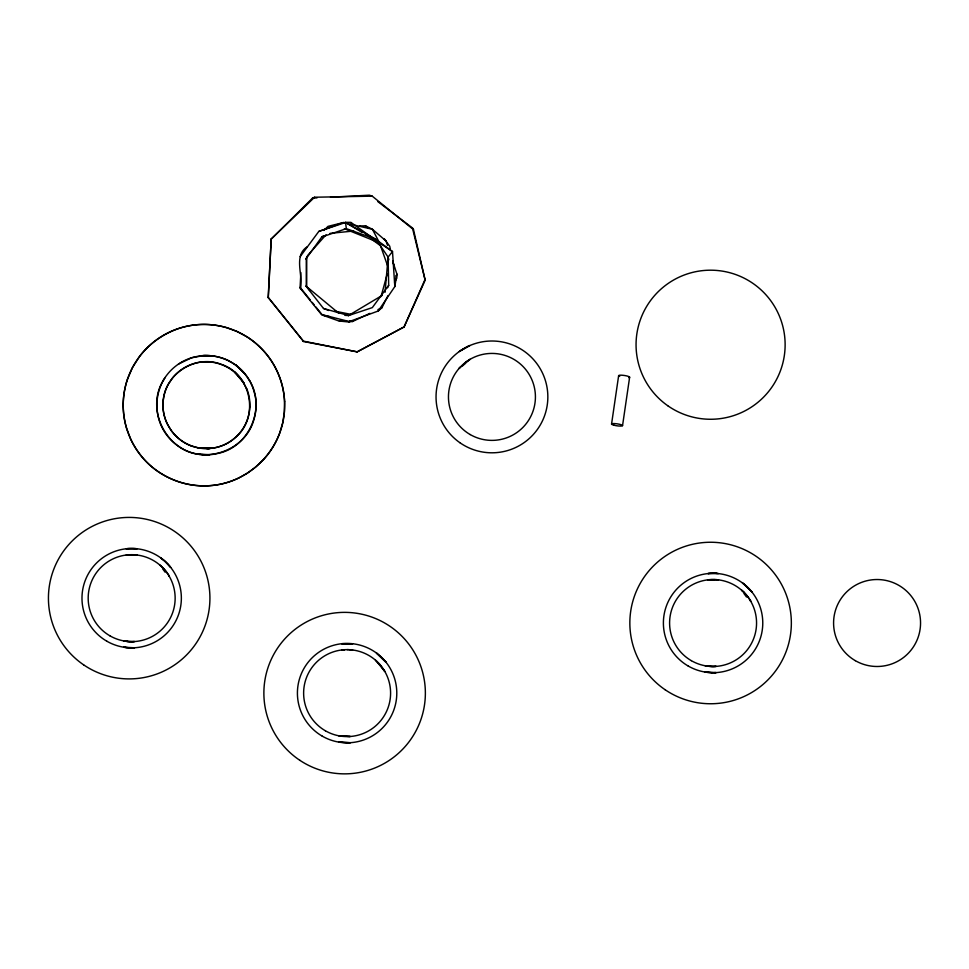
<?xml version="1.0" encoding="UTF-8"?>
<svg xmlns="http://www.w3.org/2000/svg" width="969" height="969" viewBox="0 0 969 969"><rect width="100%" height="100%" fill="white"/><g stroke="black" fill="none" stroke-linecap="round" stroke-linejoin="round"><path stroke-width="1.45" d="M306.24 258.057L306.495 286.788L306.785 256.41M268.304 297.798L271.199 238.968L314.598 197.228L372.241 196.162L413.497 229.629L425.161 280.186L404.121 326.928L357.234 351.868L303.66 341.536L268.195 297.435L271.199 238.968M307.185 246.804C293.171 255.852 303.43 275.353 300.475 288.496L300.778 289.295L300.087 287.345L300.875 272.58M394.577 282.354L396.575 278.345L396.89 274.033L393.135 262.551M385.056 292.263L388.097 257.1L392.506 251.565L376.275 239.658L388.097 257.1L388.835 259.801M425.161 280.186L412.431 227.945L377.765 201.564M611.56 424.071L618.634 375.681M622.558 425.585L629.632 377.207M369.916 313.362L352.571 321.49L348.767 321.769L378.237 311.001L394.819 286.594L396.89 274.033M381.059 296.562L387.249 273.815M404.025 327.037L425.294 278.89M387.612 287.745L388.69 285.346L388.097 257.1M163.495 380.114C144.696 409.778 167.177 452.983 202.206 454.655A49.625 49.625 0 0 0 218.025 453.407C249.457 447.012 266.281 407.295 249.36 380.139A49.904 49.904 0 0 0 234.813 364.38C224.941 357.682 212.78 354.545 200.898 355.756L211.763 355.744L203.841 355.526L191.583 357.767L178.538 364.029M378.237 311.001L381.931 307.742L387.915 295.715M165.118 377.535C154.931 392.808 154.132 413.484 163.119 429.497A49.685 49.685 0 0 0 178.696 446.37C204.507 464.793 244.806 451.033 253.636 420.485A50.013 50.013 0 0 0 255.21 395.764L252.994 387.951L249.76 380.865M305.889 259.05L321.756 237.005L346.333 228.66L375.645 239.113L379.509 242.856L344.383 228.72M388.69 285.346L372.326 307.609L348.586 315.531L323.501 308.469L306.374 286.558M300.172 256.615L318.825 231.409L343.22 222.579L351.141 222.555L379.509 242.856L372.411 229.265L365.519 225.862L359.523 225.947M459.064 368.45L460.178 367.203M459.088 368.426L469.989 359.366M307.754 255.332L326.056 234.752M271.09 239.246L312.515 198.124L314.598 197.228M323.84 230.452L328.007 226.371L343.22 222.579L346.139 223.245M321.756 237.005L323.404 235.855M465.544 362.358L467.93 360.65M459.318 351.505L469.844 345.545M459.415 351.432L460.19 350.887M460.445 350.717L461.692 349.882M468.33 360.395L469.82 359.475M348.44 315.567L382.343 295.291M356.931 351.917L404.121 326.928M467.215 346.769L469.638 345.642M377.922 309.62L381.931 307.742M182.196 361.776C196.489 353.855 214.464 353.503 229.023 360.904M318.825 231.409L345.545 222.482L351.141 222.555M126.188 555.031L129.18 554.752L126.697 554.971M707.54 579.886L709.889 579.644M126.115 548.781L127.133 548.672M708.109 579.813L716.697 579.68M707.903 573.587L708.545 573.527M329.981 233.372L353.709 231.01M126.697 548.72L128.477 548.575M708.291 573.551L709.889 573.418M127.314 548.66L137.21 548.781M708.727 573.503L716.697 573.442M134.691 641.539L132.365 641.635M716.115 666.381L713.778 666.49M716.006 666.393L714.819 666.454M206.857 448.623L210.346 448.405L198.391 447.884L209.437 448.526L201.286 448.32M134.594 647.764L132.365 647.849M716.115 672.607L713.778 672.692M710.483 579.607L715.316 579.583M715.946 672.619L705.081 672.05M128.744 548.551L133.552 548.502M710.156 573.406L714.965 573.357M134.146 641.575L128.744 641.551M134.255 647.789L123.669 647.207M312.515 198.124L317.008 197.894M330.477 197.204L369.395 195.193L372.241 196.162M129.325 554.74L136.932 554.995M129.471 554.74L134.582 554.777M714.528 666.466L712.699 666.49M132.05 641.648L129.495 641.587M713.475 666.49L711.791 666.466M132.05 647.849L130.137 647.837M712.784 672.704L711.549 672.68M712.445 666.49L709.223 666.321M347.108 649.63L348.622 649.654M209.098 361.752L200.898 362.018L210.334 361.837M300.475 288.496L321.429 314.501L349.736 321.684L339.404 321.163L322.423 315.095L315.906 307.003M711.549 666.466L708.957 666.297M129.834 647.825L126.418 647.583M711.234 672.668L706.558 672.268M715.267 573.369L716.043 573.406M133.904 548.515L134.582 548.551M339.404 321.163L349.736 321.684M344.891 315.337L348.767 315.555M202.061 454.655L209.352 454.752L198.391 454.195L199.844 454.4M129.18 641.575L127.799 641.478M716.321 573.418L717.423 573.503M134.909 548.575L136.447 548.696M128.477 641.526L127.545 641.454M349.591 649.702L352.643 649.981L350.027 649.727M716.321 579.644L718.55 579.874M134.909 554.801L136.629 554.971M716.915 573.466L718.501 573.612M716.915 579.692L718.029 579.813M705.081 665.751L709.005 666.297M127.593 641.454L124.008 640.969M126.188 647.558L125.328 647.449M707.406 666.115L708.109 666.212M126.697 641.357L126.454 641.333A5.596 0.618 3.5 0 0 127.254 641.478M125.146 647.425L123.911 647.244M707.188 666.091L705.771 665.873M125.776 641.248L124.214 641.006M198.391 447.884L200.353 448.199M334.947 311.17L351.238 314.416M302.776 341.015L357.234 351.868M322.423 315.095L329.605 316.621M349.7 320.872L352.571 321.49M350.524 224.251L372.411 229.265L386.098 241.039L387.503 245.351M191.172 445.837L198.451 447.884L212.805 448.114A43.193 43.193 0 0 0 235.939 437.007A43.69 43.69 0 0 0 245.738 423.598A43.411 43.411 0 0 0 249.82 406.919M323.501 308.469L328.818 310.504M346.333 228.66L345.545 222.482L375.645 239.113M345.545 222.482L361.897 232.294M365.676 234.559L379.509 242.856M381.871 244.442L392.506 251.565L394.819 286.594M742.411 582.902L746.518 586.245M160.927 557.999L165.093 561.402M371.515 239.137L379.836 245.242M742.908 583.265L751.847 591.914M161.496 558.423L162.356 559.089M162.647 559.319L163.955 560.385M306.313 286.352L338.714 313.205M365.519 225.862L367.832 227.8M375.366 660.059L379.787 664.431L384.838 671.505L376.008 660.628M159.885 565.084L160.6 565.702M741.576 590.169L743.804 592.241L742.811 591.284M741.757 590.327L742.581 591.066M164.294 560.688L170.714 567.422M160.345 565.484L161.193 566.247M160.745 565.835L162.404 567.41L161.399 566.441M746.736 586.451L749.437 589.128M165.372 561.645L168.025 564.285M749.631 589.346L752.053 592.168M168.231 564.515L170.362 566.986M241.39 379.606C230.852 364.938 210.842 358.191 193.582 363.641A44.235 44.235 0 0 0 172.748 377.644L168.267 384.366A43.69 43.69 0 0 0 163.071 408.034A43.145 43.145 0 0 0 167.201 423.804L171.38 430.793A43.411 43.411 0 0 0 191.159 445.764M386.098 241.039L384.208 238.822L389.708 246.187L390.337 249.106M300.087 287.345L310.322 300.063M312.188 302.376L314.041 304.69M268.195 297.435L303.66 341.536M306.131 285.879L309.826 290.518M412.431 227.945L413.497 229.629M168.642 575.295L169.066 575.998M750.297 600.514C749.291 598.854 751.593 602.706 750.394 600.683M169.042 575.949L169.151 576.143M242.323 380.672L246.841 389.114M379.993 244.236L388.266 267.686M392.833 260.806L394.395 268.11M395.946 275.414L396.575 278.345M162.308 567.192A8.83 1.72 51.5 0 1 168.715 575.235M162.55 568.694A9.666 0.739 53.4 0 1 165.093 572.17M163.434 380.151A49.625 49.625 0 0 1 182.087 361.873M228.89 361.013A49.625 49.625 0 0 1 249.554 380.914M246.877 389.017A43.69 43.69 0 0 1 249.869 406.798M619.688 376.408A5.56 0.993 8.3 0 1 620.366 375.185A5.56 0.993 8.3 0 1 627.633 376.166A5.56 0.993 8.3 0 1 628.772 377.644M743.732 592.035A8.83 1.72 51.5 0 1 750.127 600.077M743.974 593.537A9.666 0.739 53.4 0 1 746.518 597.025M708.666 666.321A5.596 0.618 3.5 0 1 707.903 666.236M462.068 349.773A7.158 0.763 -29.6 0 1 467.046 346.926M462.697 365.785A9.048 0.933 -41.9 0 1 465.544 363.169M284.583 401.529L284.365 412.188L282.742 422.702L279.738 432.901A80.633 80.633 0 0 1 263.338 459.851L255.768 467.046L247.434 473.151L238.531 478.105A82.038 82.038 0 0 1 210.358 485.639C190.711 487.116 170.738 481.242 155.004 469.384A81.021 81.021 0 0 1 125.413 423.938A81.045 81.045 0 0 1 133.867 364.998C146.198 343.765 168.231 328.697 192.565 325.221A81.335 81.335 0 0 1 226.31 327.558L237.054 331.507L247.18 336.958A81.226 81.226 0 0 1 271.296 360.625C279.157 372.847 283.82 387.006 284.583 401.529M163.264 400.136C160.6 420.8 174.711 441.719 194.842 447.048A43.75 43.75 0 0 0 215.712 447.581A42.612 42.612 0 0 0 235.746 437.176C259.656 416.973 251.141 374.107 221.501 364.405C196.368 354.23 165.602 373.113 163.264 400.136M284.074 414.974C280.077 451.421 248.694 482.223 212.15 485.457A79.894 79.894 0 0 1 183.686 483.289C171.065 479.934 159.34 473.55 149.589 464.866A81.457 81.457 0 0 1 130.682 439.102L126.66 428.528A81.057 81.057 0 0 1 127.327 379.63L132.462 367.602L139.475 356.531A81.214 81.214 0 0 1 169.587 332.064A80.899 80.899 0 0 1 244.212 335.165C263.193 346.272 277.34 365.071 282.5 386.474A82.123 82.123 0 0 1 284.074 414.974M341.839 649.957L344.625 649.702L341.839 649.957M341.839 643.695L352.643 643.731L341.839 643.695M350.16 736.488L339.077 735.846L350.16 736.488M350.16 742.714L339.077 742.157L350.16 742.714M376.481 653.033L386.171 662.408L376.481 653.033M237.357 366.258L235.661 364.962L245.351 374.264L237.357 366.258M234.68 372.096L244.152 383.53L240.724 378.431L234.68 372.096M322.253 736.149A49.698 49.698 0 0 0 396.793 693.114A49.698 49.698 0 0 0 322.253 650.078A49.698 49.698 0 0 0 322.253 736.149M325.366 730.771A43.484 43.484 0 0 0 390.592 693.114A43.484 43.484 0 0 0 325.366 655.456A43.484 43.484 0 0 0 325.366 730.771M299.918 760.362A80.754 80.754 0 0 0 425.209 698.201A80.754 80.754 0 0 0 308.723 620.778A80.754 80.754 0 0 0 299.918 760.362M106.82 641.199A49.698 49.698 0 0 0 181.36 598.164A49.698 49.698 0 0 0 106.82 555.128A49.698 49.698 0 0 0 106.82 641.199M109.921 635.821A43.484 43.484 0 0 0 175.147 598.164A43.484 43.484 0 0 0 109.921 560.506A43.484 43.484 0 0 0 109.921 635.821M83.613 664.831A80.754 80.754 0 0 0 209.692 604.281A80.754 80.754 0 0 0 94.223 525.368A80.754 80.754 0 0 0 83.613 664.831M613.91 425.209A5.56 0.993 8.3 0 0 622.534 425.694A5.56 0.993 8.3 0 0 614.734 423.586A5.56 0.993 8.3 0 0 613.91 425.209M688.232 666.042A49.698 49.698 0 0 0 762.773 623.006A49.698 49.698 0 0 0 688.232 579.971A49.698 49.698 0 0 0 688.232 666.042M691.333 660.664A43.484 43.484 0 0 0 756.559 623.006A43.484 43.484 0 0 0 691.333 585.349A43.484 43.484 0 0 0 691.333 660.664M665.037 689.674A80.754 80.754 0 0 0 791.116 629.135A80.754 80.754 0 0 0 675.635 550.21A80.754 80.754 0 0 0 665.037 689.674M855.324 660.664A43.484 43.484 0 0 0 920.55 623.006A43.484 43.484 0 0 0 855.324 585.349A43.484 43.484 0 0 0 855.324 660.664M667.677 405.672A74.54 74.54 0 0 0 784.829 351.42A74.54 74.54 0 0 0 679.281 277.086A74.54 74.54 0 0 0 667.677 405.672M459.754 442.615A55.911 55.911 0 0 0 547.618 401.929A55.911 55.911 0 0 0 468.451 346.175A55.911 55.911 0 0 0 459.754 442.615M470.195 434.56A43.484 43.484 0 0 0 535.421 396.902A43.484 43.484 0 0 0 470.195 359.245A43.484 43.484 0 0 0 470.195 434.56"/></g></svg>
